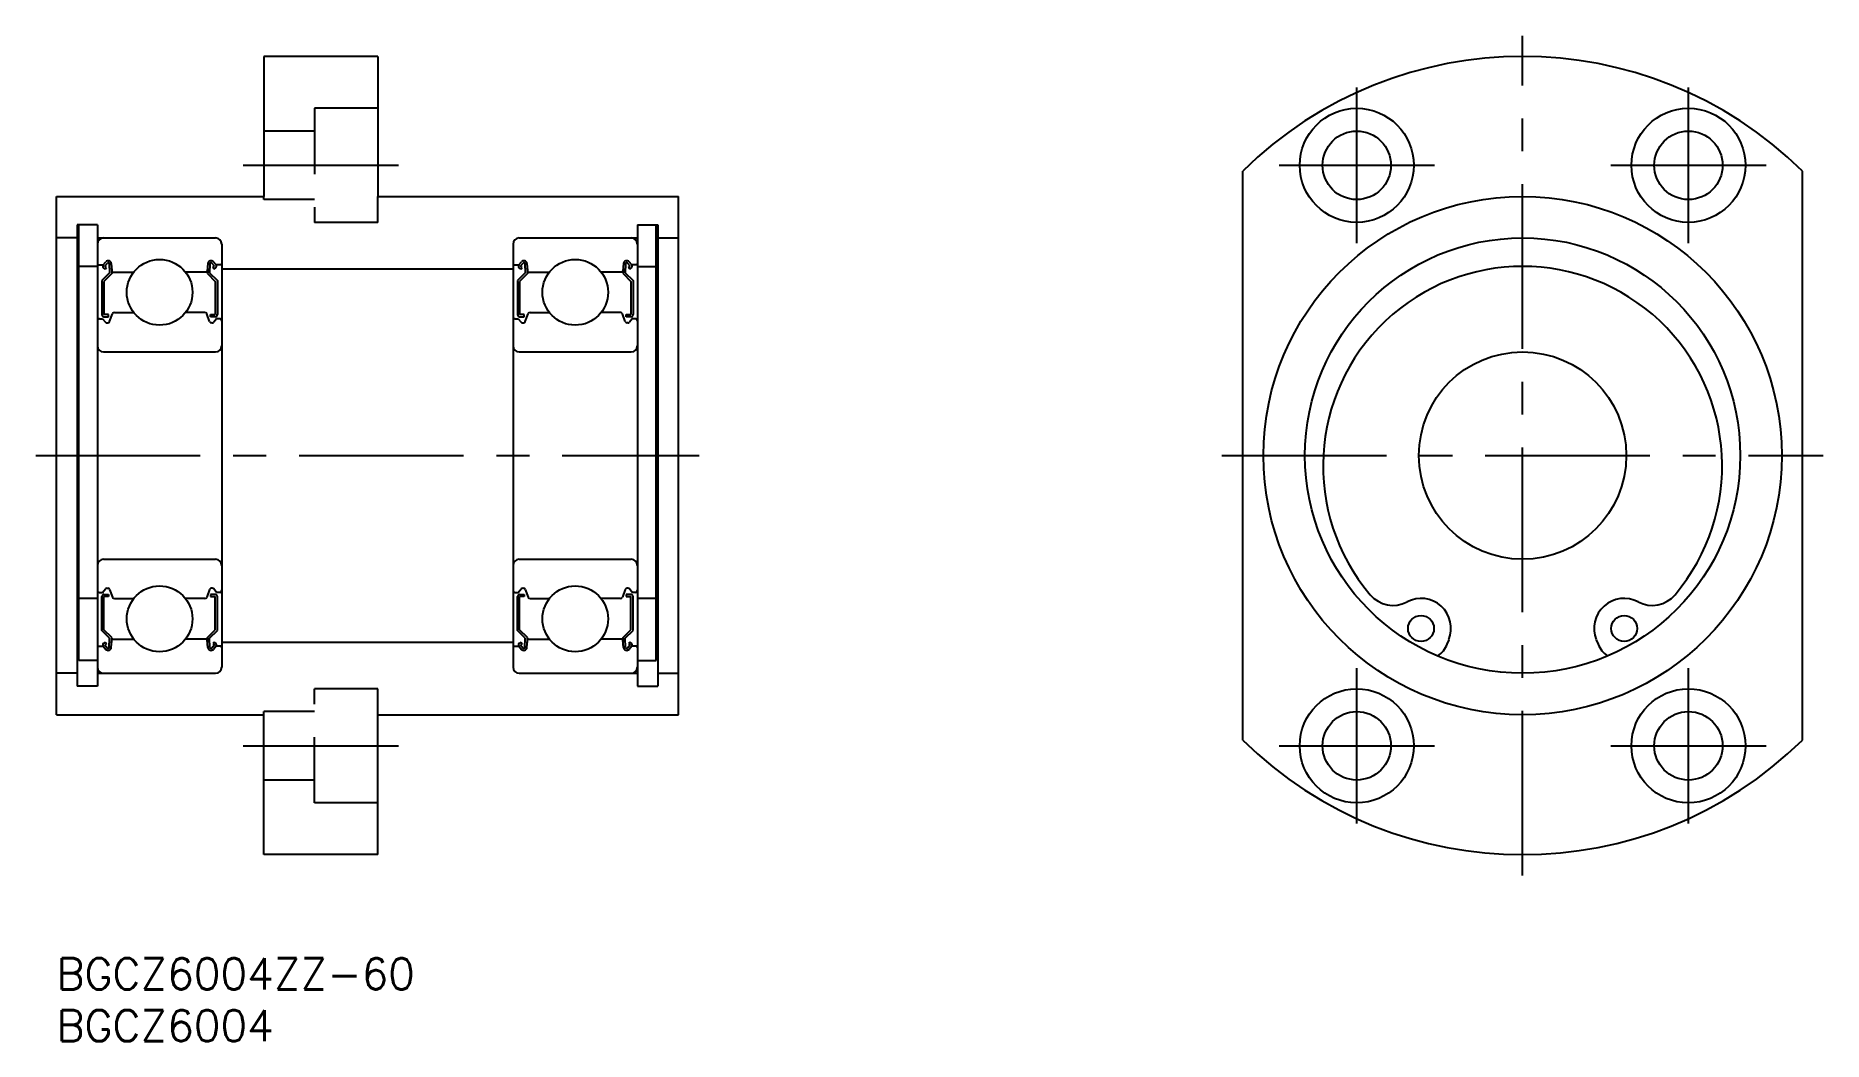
# Model space of a CAD drawing. Extents: x -2 to 170, y -8 to 89.
import ezdxf

# ---------------------------------------------------------------- set-up
doc = ezdxf.new("R2010")
doc.units = 0
doc.header["$LTSCALE"] = 0.5
doc.linetypes.add('CENTER', pattern=[50.8, 31.75, -6.35, 6.35, -6.35])
doc.linetypes.add('DASHED', pattern=[19.05, 12.7, -6.35])
for name, color, linetype in [('MSM_CENTER', 1, 'CENTER'), ('MSM_CONTINUOUS', 7, 'CONTINUOUS'), ('MSM_DASHED', 4, 'DASHED'), ('MSM_PART_NUMBER', 7, 'CONTINUOUS')]:
    doc.layers.add(name, color=color, linetype=linetype)
doc.styles.get("Standard").update_dxf_attribs({"font": 'txt.shx', "height": 3, "bigfont": 'bigfont.shx'})

# ---------------------------------------------------------------- blocks, each defined once
blk = doc.blocks.new('*U6')
at = {"layer": 'MSM_PART_NUMBER'}
blk.add_text('BGCZ6004ZZ-60', height=3, dxfattribs=at).set_placement((0, -3))
blk = doc.blocks.new('*U7')
at = {"layer": 'MSM_PART_NUMBER'}
blk.add_text('BGCZ6004', height=3, dxfattribs=at).set_placement((0, -8))

msp = doc.modelspace()

# ---------------------------------------------------------------- linework, layer by layer
at = {"layer": 'MSM_CENTER'}
for p, q in [((141.44, 8), (141.44, 89)), ((125.44, 69), (125.44, 84)), ((157.44, 69), (157.44, 84)), ((18, 76.5), (33, 76.5)), ((117.94, 76.5), (132.94, 76.5)), ((149.94, 76.5), (164.94, 76.5)), ((-2, 48.5), (62, 48.5)), ((112.44, 48.5), (170.44, 48.5)), ((125.44, 13), (125.44, 28)), ((157.44, 13), (157.44, 28)), ((18, 20.5), (33, 20.5)), ((117.94, 20.5), (132.94, 20.5)), ((149.94, 20.5), (164.94, 20.5))]:
    msp.add_line(p, q, dxfattribs=at)
at = {"layer": 'MSM_CONTINUOUS'}
for p, q in [((20, 87), (20, 73.5)), ((31, 87), (20, 87)), ((28.25, 87), (28.25, 87)), ((31, 87), (31, 73.5)), ((114.44, 21.05), (114.44, 75.95)), ((168.44, 21.05), (168.44, 75.95)), ((0, 23.5), (0, 73.5)), ((0, 73.5), (20, 73.5)), ((31, 73.5), (60, 73.5)), ((60, 23.5), (60, 73.5)), ((3.95, 70.75), (2, 70.75)), ((2, 70.75, -0.88), (2, 26.25, -0.88)), ((2.15, 28.74, 0.38), (2.15, 70.75, 0.38)), ((3.95, 70.75), (3.95, 26.25)), ((56.05, 70.75), (56.05, 26.25)), ((56.05, 70.75, 0.88), (58, 70.75, 0.88)), ((57.85, 28.74, 1.25), (57.85, 70.75, 1.25)), ((58, 70.75), (58, 26.25)), ((2, 69.5), (0, 69.5)), ((3.95, 69.5), (15.35, 69.5)), ((44.65, 69.5), (56.05, 69.5)), ((58, 69.5, 0.88), (60, 69.5, 0.88)), ((15.95, 68.9), (15.95, 28.1)), ((44.05, 68.9), (44.05, 28.1)), ((3.95, 66.75), (2.15, 66.75)), ((4.05, 66.9), (4.51, 66.9)), ((5.13, 66.13), (4.38, 65.38)), ((4.51, 66.9), (4.76, 67.2)), ((4.69, 66.49), (4.53, 66.62)), ((5.33, 66.05), (4.58, 65.3)), ((4.66, 66.77), (4.91, 67.07)), ((4.82, 66.64), (4.66, 66.77)), ((4.69, 66.49), (4.82, 66.64)), ((5.09, 67.01), (5.13, 66.13)), ((5.29, 67.03), (5.35, 66.29)), ((5.33, 66.52), (5.33, 66.05)), ((5.45, 66.2), (7.44, 66.2)), ((14.45, 66.2), (12.46, 66.2)), ((14.61, 67.03), (14.55, 66.29)), ((14.57, 66.52), (14.57, 66.05)), ((14.57, 66.05), (15.32, 65.3)), ((14.81, 67.01), (14.77, 66.13)), ((14.77, 66.13), (15.52, 65.38)), ((15.24, 66.77), (14.99, 67.07)), ((15.08, 66.64), (15.24, 66.77)), ((15.21, 66.49), (15.08, 66.64)), ((15.39, 66.9), (15.14, 67.2)), ((15.21, 66.49), (15.37, 66.62)), ((15.85, 66.9), (15.39, 66.9)), ((15.95, 66.5), (44.05, 66.5)), ((44.15, 66.9), (44.61, 66.9)), ((45.23, 66.13), (44.48, 65.38)), ((44.61, 66.9), (44.86, 67.2)), ((44.79, 66.49), (44.63, 66.62)), ((45.43, 66.05), (44.68, 65.3)), ((44.76, 66.77), (45.01, 67.07)), ((44.92, 66.64), (44.76, 66.77)), ((44.79, 66.49), (44.92, 66.64)), ((45.19, 67.01), (45.23, 66.13)), ((45.39, 67.03), (45.45, 66.29)), ((45.43, 66.52), (45.43, 66.05)), ((45.55, 66.2), (47.54, 66.2)), ((54.55, 66.2), (52.56, 66.2)), ((54.71, 67.03), (54.65, 66.29)), ((54.67, 66.52), (54.67, 66.05)), ((54.67, 66.05), (55.42, 65.3)), ((54.91, 67.01), (54.87, 66.13)), ((54.87, 66.13), (55.62, 65.38)), ((55.34, 66.77), (55.09, 67.07)), ((55.18, 66.64), (55.34, 66.77)), ((55.31, 66.49), (55.18, 66.64)), ((55.49, 66.9), (55.24, 67.2)), ((55.31, 66.49), (55.47, 66.62)), ((55.95, 66.9), (55.49, 66.9)), ((56.05, 66.75, 0.88), (57.85, 66.75, 0.88)), ((4.38, 65.38), (4.38, 62.1)), ((4.58, 65.3), (4.58, 62.1)), ((15.32, 65.3), (15.32, 62.1)), ((15.52, 65.38), (15.52, 62.1)), ((44.48, 65.38), (44.48, 62.1)), ((44.68, 65.3), (44.68, 62.1)), ((55.42, 65.3), (55.42, 62.1)), ((55.62, 65.38), (55.62, 62.1)), ((5.03, 62.1), (4.58, 62.1)), ((5.03, 61.9), (5.03, 62.1)), ((5.13, 61.43), (5.4, 62.17)), ((5.59, 62.3), (7.44, 62.3)), ((14.31, 62.3), (12.46, 62.3)), ((14.77, 61.43), (14.5, 62.17)), ((14.87, 61.9), (14.87, 62.1)), ((14.87, 62.1), (15.32, 62.1)), ((45.13, 62.1), (44.68, 62.1)), ((45.13, 61.9), (45.13, 62.1)), ((45.23, 61.43), (45.5, 62.17)), ((45.69, 62.3), (47.54, 62.3)), ((54.41, 62.3), (52.56, 62.3)), ((54.87, 61.43), (54.6, 62.17)), ((54.97, 61.9), (54.97, 62.1)), ((54.97, 62.1), (55.42, 62.1)), ((4.15, 61.7), (4.45, 61.7)), ((4.45, 61.7), (4.73, 61.37)), ((4.58, 61.9), (5.03, 61.9)), ((4.88, 61.3), (4.94, 61.3)), ((15.32, 61.9), (14.87, 61.9)), ((15.02, 61.3), (14.96, 61.3)), ((15.45, 61.7), (15.17, 61.37)), ((15.75, 61.7), (15.45, 61.7)), ((44.25, 61.7), (44.55, 61.7)), ((44.55, 61.7), (44.83, 61.37)), ((44.68, 61.9), (45.13, 61.9)), ((44.98, 61.3), (45.04, 61.3)), ((55.42, 61.9), (54.97, 61.9)), ((55.12, 61.3), (55.06, 61.3)), ((55.55, 61.7), (55.27, 61.37)), ((55.85, 61.7), (55.55, 61.7)), ((4.55, 58.5), (15.35, 58.5)), ((44.65, 58.5), (55.45, 58.5)), ((4.55, 38.5), (15.35, 38.5)), ((44.65, 38.5), (55.45, 38.5)), ((3.95, 34.72), (2.15, 34.72)), ((4.15, 35.3), (4.45, 35.3)), ((4.38, 31.62), (4.38, 34.9)), ((4.45, 35.3), (4.73, 35.63)), ((4.58, 35.1), (5.03, 35.1)), ((4.58, 31.7), (4.58, 34.9)), ((5.03, 34.9), (4.58, 34.9)), ((4.88, 35.7), (4.94, 35.7)), ((5.03, 35.1), (5.03, 34.9)), ((5.13, 35.57), (5.4, 34.83)), ((5.59, 34.7), (7.44, 34.7)), ((14.31, 34.7), (12.46, 34.7)), ((14.77, 35.57), (14.5, 34.83)), ((14.87, 35.1), (14.87, 34.9)), ((15.32, 35.1), (14.87, 35.1)), ((14.87, 34.9), (15.32, 34.9)), ((15.02, 35.7), (14.96, 35.7)), ((15.45, 35.3), (15.17, 35.63)), ((15.32, 31.7), (15.32, 34.9)), ((15.75, 35.3), (15.45, 35.3)), ((15.52, 31.62), (15.52, 34.9)), ((44.25, 35.3), (44.55, 35.3)), ((44.48, 31.62), (44.48, 34.9)), ((44.55, 35.3), (44.83, 35.63)), ((44.68, 35.1), (45.13, 35.1)), ((44.68, 31.7), (44.68, 34.9)), ((45.13, 34.9), (44.68, 34.9)), ((44.98, 35.7), (45.04, 35.7)), ((45.13, 35.1), (45.13, 34.9)), ((45.23, 35.57), (45.5, 34.83)), ((45.69, 34.7), (47.54, 34.7)), ((54.41, 34.7), (52.56, 34.7)), ((54.87, 35.57), (54.6, 34.83)), ((54.97, 35.1), (54.97, 34.9)), ((55.42, 35.1), (54.97, 35.1)), ((54.97, 34.9), (55.42, 34.9)), ((55.12, 35.7), (55.06, 35.7)), ((55.55, 35.3), (55.27, 35.63)), ((55.42, 31.7), (55.42, 34.9)), ((55.85, 35.3), (55.55, 35.3)), ((55.62, 31.62), (55.62, 34.9)), ((57.85, 34.72), (56.05, 34.72)), ((5.13, 30.87), (4.38, 31.62)), ((5.33, 30.95), (4.58, 31.7)), ((14.57, 30.95), (15.32, 31.7)), ((14.77, 30.87), (15.52, 31.62)), ((45.23, 30.87), (44.48, 31.62)), ((45.43, 30.95), (44.68, 31.7)), ((54.67, 30.95), (55.42, 31.7)), ((54.87, 30.87), (55.62, 31.62)), ((4.05, 30.1), (4.51, 30.1)), ((4.51, 30.1), (4.76, 29.8)), ((4.69, 30.51), (4.53, 30.38)), ((4.82, 30.36), (4.66, 30.23)), ((4.66, 30.23), (4.91, 29.93)), ((4.69, 30.51), (4.82, 30.36)), ((5.09, 29.99), (5.13, 30.87)), ((5.29, 29.97), (5.35, 30.71)), ((5.33, 30.48), (5.33, 30.95)), ((5.45, 30.8), (7.44, 30.8)), ((14.45, 30.8), (12.46, 30.8)), ((14.61, 29.97), (14.55, 30.71)), ((14.57, 30.48), (14.57, 30.95)), ((14.81, 29.99), (14.77, 30.87)), ((15.24, 30.23), (14.99, 29.93)), ((15.21, 30.51), (15.08, 30.36)), ((15.08, 30.36), (15.24, 30.23)), ((15.39, 30.1), (15.14, 29.8)), ((15.21, 30.51), (15.37, 30.38)), ((15.85, 30.1), (15.39, 30.1)), ((15.95, 30.5), (44.05, 30.5)), ((44.15, 30.1), (44.61, 30.1)), ((44.61, 30.1), (44.86, 29.8)), ((44.79, 30.51), (44.63, 30.38)), ((44.92, 30.36), (44.76, 30.23)), ((44.76, 30.23), (45.01, 29.93)), ((44.79, 30.51), (44.92, 30.36)), ((45.19, 29.99), (45.23, 30.87)), ((45.39, 29.97), (45.45, 30.71)), ((45.43, 30.48), (45.43, 30.95)), ((45.55, 30.8), (47.54, 30.8)), ((54.55, 30.8), (52.56, 30.8)), ((54.71, 29.97), (54.65, 30.71)), ((54.67, 30.48), (54.67, 30.95)), ((54.91, 29.99), (54.87, 30.87)), ((55.34, 30.23), (55.09, 29.93)), ((55.31, 30.51), (55.18, 30.36)), ((55.18, 30.36), (55.34, 30.23)), ((55.49, 30.1), (55.24, 29.8)), ((55.31, 30.51), (55.47, 30.38)), ((55.95, 30.1), (55.49, 30.1)), ((134.17, 30.31), (134.34, 30.74)), ((148.55, 30.74), (148.72, 30.31)), ((3.95, 28.74), (2.15, 28.74)), ((56.05, 28.74, 0.88), (57.85, 28.74, 0.88)), ((2, 27.5), (0, 27.5)), ((3.95, 26.25), (2, 26.25)), ((3.95, 27.5), (15.35, 27.5)), ((7.45, 27.5), (7.45, 27.5)), ((44.65, 27.5), (56.05, 27.5)), ((47.55, 27.5), (47.55, 27.5)), ((56.05, 26.25, 0.88), (58, 26.25, 0.88)), ((58, 27.5, 0.88), (60, 27.5, 0.88)), ((0, 23.5), (20, 23.5)), ((20, 10), (20, 23.5)), ((31, 23.5), (60, 23.5)), ((31, 10), (31, 23.5)), ((31, 10), (20, 10))]:
    msp.add_line(p, q, dxfattribs=at)
for centre, radius in [((125.44, 76.5), 5.5), ((157.44, 76.5), 5.5), ((125.44, 76.5), 3.3), ((157.44, 76.5), 3.3), ((141.44, 48.5), 25), ((141.44, 48.5), 21), ((9.95, 64.25), 3.17), ((50.05, 64.25), 3.17), ((141.44, 48.5), 10), ((9.95, 32.75), 3.17), ((50.05, 32.75), 3.17), ((131.64, 31.82), 1.25), ((151.24, 31.82), 1.25), ((125.44, 20.5), 5.5), ((157.44, 20.5), 5.5), ((125.44, 20.5), 3.3), ((157.44, 20.5), 3.3)]:
    msp.add_circle(centre, radius, dxfattribs=at)
for centre, radius, start, end in [((141.44, 48.5), 38.5, 45.4687, 134.5313), ((4.55, 68.9), 0.6, 90, 180), ((15.35, 68.9), 0.6, 0, 90), ((44.65, 68.9), 0.6, 90, 180), ((55.45, 68.9), 0.6, 0, 90), ((4.99, 67), 0.3, 4.9967, 140.002), ((14.91, 67), 0.3, 39.998, 175.0033), ((45.09, 67), 0.3, 4.9967, 140.002), ((55.01, 67), 0.3, 39.998, 175.0033), ((4.05, 67), 0.1, 180, 270), ((4.66, 66.77), 0.2, 140.002, 230.0826), ((4.99, 67), 0.1, 2.8198, 140.0002), ((5.45, 66.3), 0.1, 184.9967, 270), ((14.45, 66.3), 0.1, 270, 355.0033), ((14.91, 67), 0.1, 39.9998, 177.1802), ((15.24, 66.77), 0.2, 309.9174, 39.998), ((15.85, 67), 0.1, 270, 0), ((44.15, 67), 0.1, 180, 270), ((44.76, 66.77), 0.2, 140.002, 230.0826), ((45.09, 67), 0.1, 2.8198, 140.0002), ((45.55, 66.3), 0.1, 184.9967, 270), ((54.55, 66.3), 0.1, 270, 355.0033), ((55.01, 67), 0.1, 39.9998, 177.1802), ((55.34, 66.77), 0.2, 309.9174, 39.998), ((55.95, 67), 0.1, 270, 0), ((141.44, 47.5), 19.25, 319.8252, 220.1748), ((4.58, 62.1), 0.2, 180, 270), ((5.59, 62.1), 0.2, 90, 159.9914), ((14.31, 62.1), 0.2, 20.0086, 90), ((15.32, 62.1), 0.2, 270, 0), ((44.68, 62.1), 0.2, 180, 270), ((45.69, 62.1), 0.2, 90, 159.9914), ((54.41, 62.1), 0.2, 20.0086, 90), ((55.42, 62.1), 0.2, 270, 0), ((4.15, 61.5), 0.2, 90, 180), ((4.88, 61.5), 0.2, 219.9945, 270), ((4.94, 61.5), 0.2, 270, 339.9914), ((14.96, 61.5), 0.2, 200.0086, 270), ((15.02, 61.5), 0.2, 270, 320.0055), ((15.75, 61.5), 0.2, 0, 90), ((44.25, 61.5), 0.2, 90, 180), ((44.98, 61.5), 0.2, 219.9945, 270), ((45.04, 61.5), 0.2, 270, 339.9914), ((55.06, 61.5), 0.2, 200.0086, 270), ((55.12, 61.5), 0.2, 270, 320.0055), ((55.85, 61.5), 0.2, 0, 90), ((4.55, 59.1), 0.6, 180, 270), ((15.35, 59.1), 0.6, 270, 0), ((44.65, 59.1), 0.6, 180, 270), ((55.45, 59.1), 0.6, 270, 0), ((4.55, 37.9), 0.6, 90, 180), ((15.35, 37.9), 0.6, 0, 90), ((44.65, 37.9), 0.6, 90, 180), ((55.45, 37.9), 0.6, 0, 90), ((4.15, 35.5), 0.2, 180, 270), ((4.58, 34.9), 0.2, 90, 180), ((4.88, 35.5), 0.2, 90, 140.0055), ((4.94, 35.5), 0.2, 20.0086, 90), ((5.59, 34.9), 0.2, 200.0086, 270), ((14.31, 34.9), 0.2, 270, 339.9914), ((14.96, 35.5), 0.2, 90, 159.9914), ((15.02, 35.5), 0.2, 39.9945, 90), ((15.32, 34.9), 0.2, 0, 90), ((15.75, 35.5), 0.2, 270, 0), ((44.25, 35.5), 0.2, 180, 270), ((44.68, 34.9), 0.2, 90, 180), ((44.98, 35.5), 0.2, 90, 140.0055), ((45.04, 35.5), 0.2, 20.0086, 90), ((45.69, 34.9), 0.2, 200.0086, 270), ((54.41, 34.9), 0.2, 270, 339.9914), ((55.06, 35.5), 0.2, 90, 159.9914), ((55.12, 35.5), 0.2, 39.9945, 90), ((55.42, 34.9), 0.2, 0, 90), ((55.85, 35.5), 0.2, 270, 0), ((128.95, 36.95), 2.9, 220.1748, 297.6623), ((131.64, 31.82), 2.9, 338.1911, 117.6623), ((151.24, 31.82), 2.9, 62.3377, 201.8089), ((153.94, 36.95), 2.9, 242.3377, 319.8252), ((4.05, 30), 0.1, 90, 180), ((4.66, 30.23), 0.2, 129.9174, 219.998), ((4.99, 30), 0.3, 219.998, 355.0033), ((4.99, 30), 0.1, 219.9998, 357.1802), ((5.45, 30.7), 0.1, 90, 175.0033), ((14.45, 30.7), 0.1, 4.9967, 90), ((14.91, 30), 0.3, 184.9967, 320.002), ((14.91, 30), 0.1, 182.8198, 320.0002), ((15.24, 30.23), 0.2, 320.002, 50.0826), ((15.85, 30), 0.1, 0, 90), ((44.15, 30), 0.1, 90, 180), ((44.76, 30.23), 0.2, 129.9174, 219.998), ((45.09, 30), 0.3, 219.998, 355.0033), ((45.09, 30), 0.1, 219.9998, 357.1802), ((45.55, 30.7), 0.1, 90, 175.0033), ((54.55, 30.7), 0.1, 4.9967, 90), ((55.01, 30), 0.3, 184.9967, 320.002), ((55.01, 30), 0.1, 182.8198, 320.0002), ((55.34, 30.23), 0.2, 320.002, 50.0826), ((55.95, 30), 0.1, 0, 90), ((131.85, 31.24), 2.5, 304.0128, 338.1911), ((151.04, 31.24), 2.5, 201.8089, 235.9872), ((4.55, 28.1), 0.6, 180, 270), ((15.35, 28.1), 0.6, 270, 0), ((44.65, 28.1), 0.6, 180, 270), ((55.45, 28.1), 0.6, 270, 0), ((141.44, 48.5), 38.5, 225.4687, 314.5313)]:
    msp.add_arc(centre, radius, start, end, dxfattribs=at)
at = {"layer": 'MSM_DASHED'}
for p, q in [((24.9, 82), (24.9, 71)), ((31, 82), (24.9, 82)), ((24.9, 79.8), (20, 79.8)), ((20, 73.2), (20, 73.5)), ((24.9, 73.2), (20, 73.2)), ((31, 71), (31, 73.5)), ((31, 71), (24.9, 71)), ((24.9, 15), (24.9, 26)), ((31, 26), (24.9, 26)), ((31, 23.5), (31, 26)), ((24.9, 23.8), (20, 23.8)), ((20, 23.5), (20, 23.8)), ((24.9, 17.2), (20, 17.2)), ((31, 15), (24.9, 15))]:
    msp.add_line(p, q, dxfattribs=at)

# ---------------------------------------------------------------- block references
at = {"layer": 'MSM_CONTINUOUS'}
for name in ['*U6', '*U7']:
    msp.add_blockref(name, (0, 0), dxfattribs=at)

doc.saveas('drawing.dxf')
